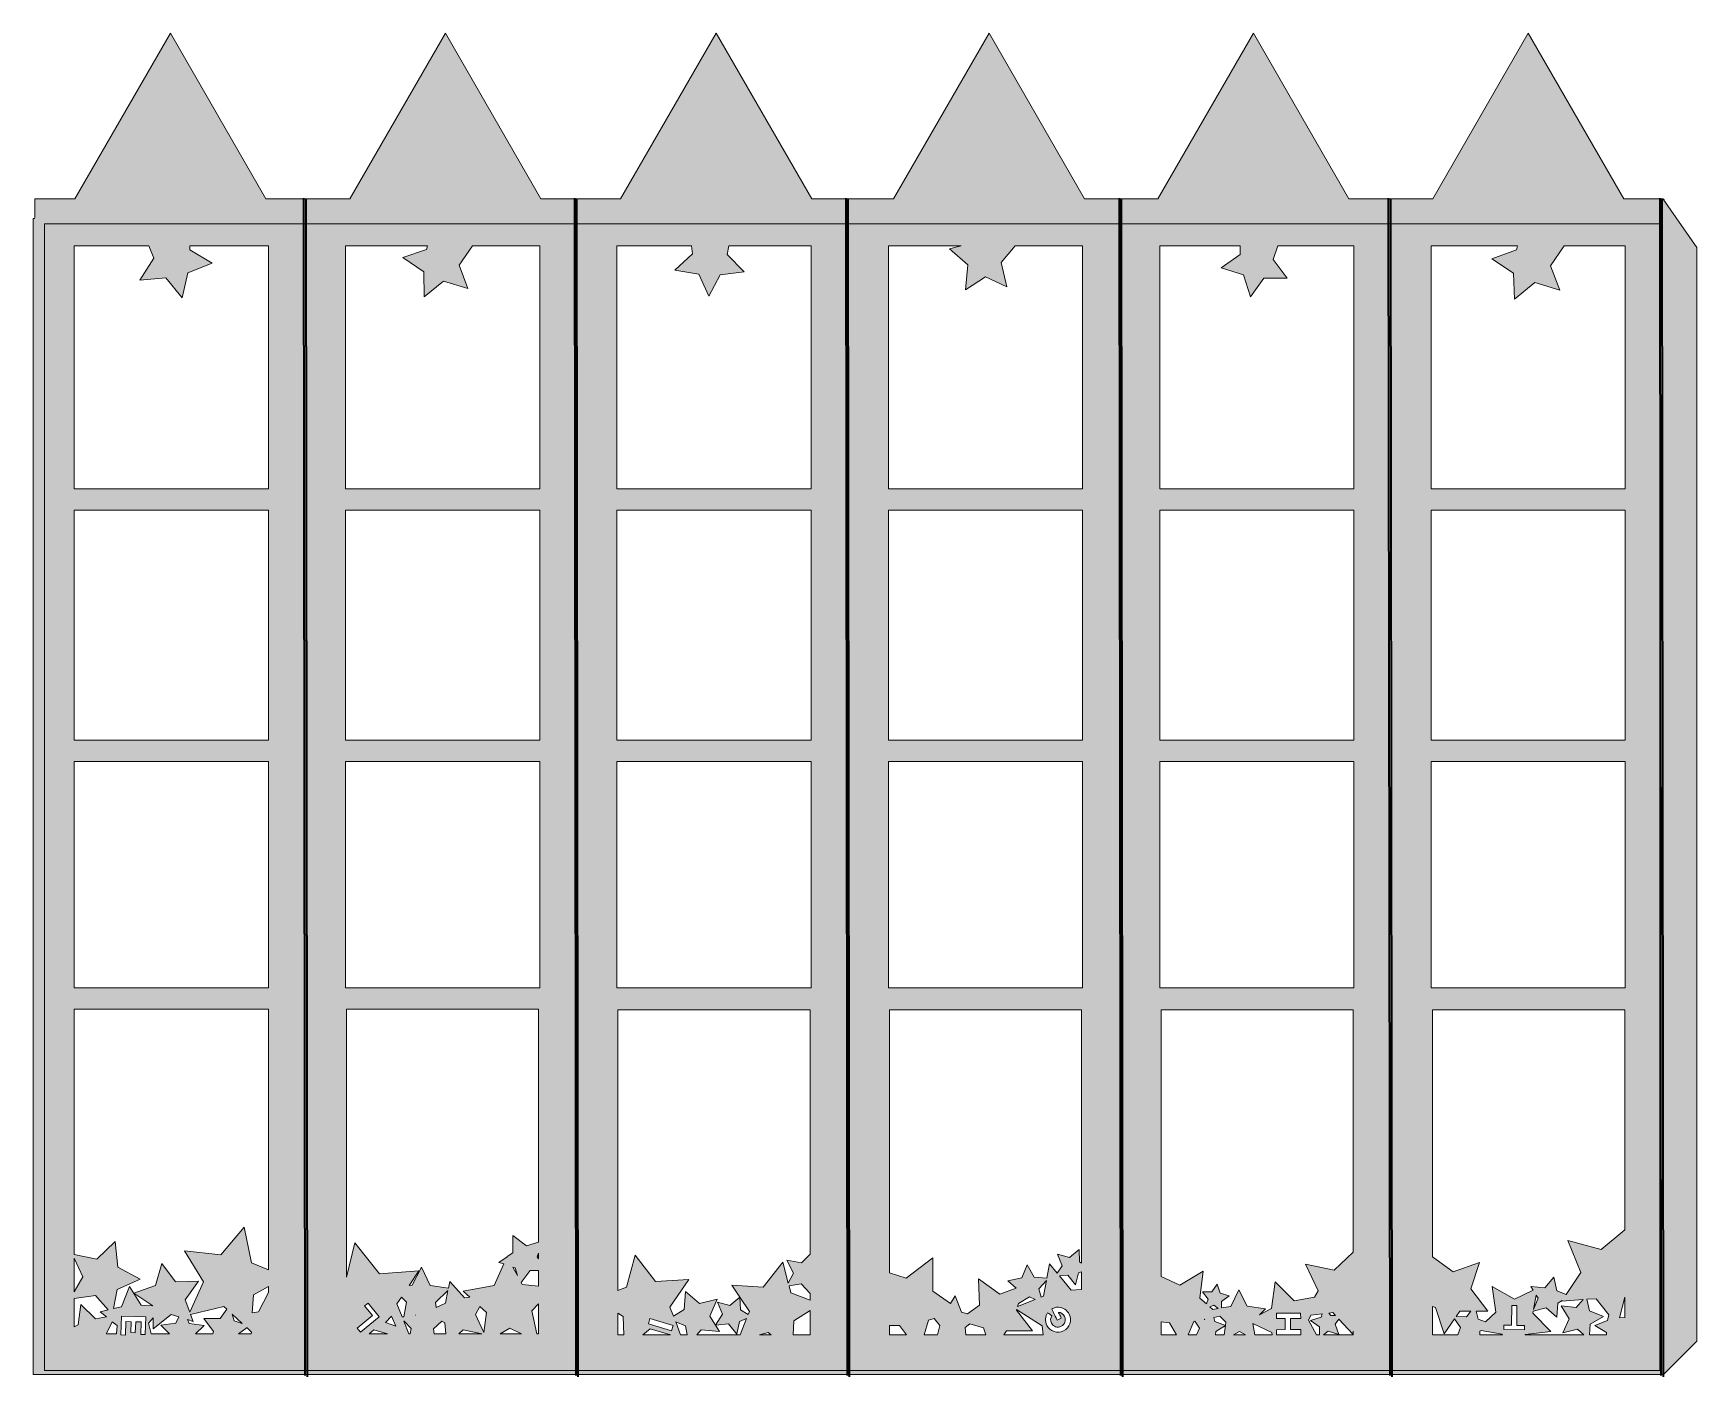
# Model space of a CAD drawing. Header units: inches. Extents: x 0 to 20.9, y -17.9 to -0.1.
# Drawn here: x 0.01 to 10.94, y -17.87 to -9.05 of the extents above; entities that cross this region are included whole.
import ezdxf

# ---------------------------------------------------------------- set-up
doc = ezdxf.new("R2010")
doc.units = ezdxf.units.IN
doc.header["$MEASUREMENT"] = 0
doc.layers.add('Lantern', color=7, linetype='Continuous')

msp = doc.modelspace()

# ---------------------------------------------------------------- hatches: boundary and pattern name
at = {"layer": 'Lantern', "true_color": 0x010101}
h = msp.add_hatch(color=178, dxfattribs=at)
h.dxf.hatch_style = 2
edge = h.paths.add_edge_path()
edge.add_spline(control_points=[(10.714, -10.138), (10.714, -10.138), (10.721, -10.144), (10.721, -10.144), (10.721, -10.144), (10.718, -10.14), (10.718, -10.14), (10.718, -10.14), (10.714, -10.137), (10.714, -10.137), (10.714, -10.137), (10.457, -10.137), (10.457, -10.137), (10.457, -10.137), (9.829, -9.05), (9.829, -9.05), (9.829, -9.05), (9.202, -10.137), (9.202, -10.137), (9.202, -10.137), (8.651, -10.137), (8.651, -10.137), (8.651, -10.137), (8.024, -9.05), (8.024, -9.05), (8.024, -9.05), (7.396, -10.137), (7.396, -10.137), (7.396, -10.137), (6.915, -10.137), (6.915, -10.137), (6.915, -10.137), (6.288, -9.05), (6.288, -9.05), (6.288, -9.05), (5.66, -10.137), (5.66, -10.137), (5.66, -10.137), (5.124, -10.137), (5.124, -10.137), (5.124, -10.137), (4.496, -9.05), (4.496, -9.05), (4.496, -9.05), (3.868, -10.137), (3.868, -10.137), (3.868, -10.137), (3.346, -10.137), (3.346, -10.137), (3.346, -10.137), (2.718, -9.05), (2.718, -9.05), (2.718, -9.05), (2.091, -10.137), (2.091, -10.137), (2.091, -10.137), (1.54, -10.137), (1.54, -10.137), (1.54, -10.137), (0.913, -9.05), (0.913, -9.05), (0.913, -9.05), (0.285, -10.137), (0.285, -10.137), (0.285, -10.137), (0.022, -10.137), (0.022, -10.137), (0.022, -10.137), (0.022, -10.26), (0.022, -10.26), (0.021, -10.262), (0.021, -10.264), (0.021, -10.265), (0.021, -10.265), (0.012, -10.265), (0.012, -10.265), (0.012, -10.265), (0.012, -17.856), (0.012, -17.856), (0.012, -17.856), (10.716, -17.856), (10.716, -17.856), (10.716, -17.856), (10.935, -17.637), (10.935, -17.637), (10.935, -17.637), (10.935, -10.456), (10.935, -10.456), (10.935, -10.456), (10.714, -10.138), (10.714, -10.138)], knot_values=[0, 0, 0, 0, 1, 1, 1, 2, 2, 2, 3, 3, 3, 4, 4, 4, 5, 5, 5, 6, 6, 6, 7, 7, 7, 8, 8, 8, 9, 9, 9, 10, 10, 10, 11, 11, 11, 12, 12, 12, 13, 13, 13, 14, 14, 14, 15, 15, 15, 16, 16, 16, 17, 17, 17, 18, 18, 18, 19, 19, 19, 20, 20, 20, 21, 21, 21, 22, 22, 22, 23, 23, 23, 24, 24, 24, 25, 25, 25, 26, 26, 26, 27, 27, 27, 28, 28, 28, 29, 29, 29, 30, 30, 30, 30], degree=3, periodic=1)
h.paths.add_polyline_path([(0.28, -17.093), (0.338, -17.215), (0.281, -17.313), (0.281, -17.124), (0.28, -17.124)])
h.paths.add_polyline_path([(0.325, -17.396), (0.307, -17.529), (0.281, -17.543), (0.281, -17.356), (0.42, -17.338), (0.505, -17.431), (0.452, -17.444), (0.494, -17.478), (0.42, -17.491)])
h.paths.add_polyline_path([(0.558, -17.588), (0.492, -17.588), (0.492, -17.587), (0.531, -17.509), (0.563, -17.535)])
h.paths.add_polyline_path([(0.747, -17.594), (0.718, -17.593), (0.721, -17.511), (0.685, -17.51), (0.682, -17.582), (0.652, -17.581), (0.654, -17.509), (0.621, -17.507), (0.617, -17.597), (0.588, -17.596), (0.592, -17.472), (0.752, -17.478)])
h.paths.add_polyline_path([(0.948, -17.518), (0.85, -17.531), (0.906, -17.588), (0.787, -17.588), (0.769, -17.519), (0.799, -17.484), (0.8, -17.555), (0.918, -17.462), (0.969, -17.478)])
h.paths.add_polyline_path([(1.239, -17.489), (1.132, -17.487), (1.196, -17.573), (1.191, -17.588), (1.078, -17.588), (1.134, -17.535), (1.036, -17.52), (1.025, -17.495), (1.062, -17.507), (1.045, -17.461), (1.263, -17.409), (1.283, -17.427)])
h.paths.add_polyline_path([(1.319, -17.46), (1.385, -17.52), (1.332, -17.504)])
h.paths.add_polyline_path([(1.444, -17.588), (1.36, -17.588), (1.416, -17.548), (1.42, -17.552), (1.446, -17.577)])
h.paths.add_polyline_path([(1.556, -17.318), (1.491, -17.445), (1.449, -17.451), (1.459, -17.332), (1.556, -17.277)])
h.paths.add_polyline_path([(1.556, -17.168), (1.446, -17.122), (1.398, -16.889), (1.243, -17.069), (1.006, -17.044), (1.129, -17.247), (1.04, -17.446), (1.01, -17.365), (1.097, -17.242), (0.947, -17.248), (0.857, -17.127), (0.815, -17.272), (0.673, -17.321), (0.798, -17.405), (0.798, -17.406), (0.72, -17.401), (0.645, -17.277), (0.592, -17.411), (0.539, -17.423), (0.563, -17.297), (0.715, -17.229), (0.568, -17.15), (0.551, -16.983), (0.43, -17.098), (0.28, -17.067), (0.28, -15.457), (1.556, -15.457)])
h.paths.add_polyline_path([(1.556, -15.316), (0.28, -15.316), (0.28, -13.832), (1.556, -13.832)])
h.paths.add_polyline_path([(1.556, -13.691), (0.28, -13.691), (0.28, -12.181), (1.556, -12.181)])
h.paths.add_polyline_path([(1.556, -12.04), (0.28, -12.04), (0.28, -10.446), (0.77, -10.446), (0.804, -10.527), (0.713, -10.67), (0.882, -10.656), (0.989, -10.787), (1.028, -10.622), (1.186, -10.56), (1.041, -10.472), (1.04, -10.446), (1.556, -10.446)])
h.paths.add_polyline_path([(2.14, -17.551), (2.24, -17.469), (2.188, -17.406), (2.211, -17.387), (2.284, -17.477), (2.162, -17.577)])
h.paths.add_polyline_path([(2.217, -17.588), (2.248, -17.563), (2.339, -17.588)])
h.paths.add_polyline_path([(2.393, -17.539), (2.326, -17.514), (2.365, -17.473), (2.393, -17.538)])
h.paths.add_polyline_path([(2.435, -17.478), (2.4, -17.392), (2.431, -17.347), (2.464, -17.38), (2.445, -17.477)])
h.paths.add_polyline_path([(2.486, -17.588), (2.479, -17.588), (2.446, -17.506), (2.447, -17.506), (2.493, -17.553)])
h.paths.add_polyline_path([(2.523, -17.467), (2.523, -17.467), (2.524, -17.467)])
h.paths.add_polyline_path([(2.645, -17.588), (2.641, -17.557), (2.695, -17.506), (2.714, -17.517), (2.721, -17.588)])
h.paths.add_polyline_path([(2.719, -17.388), (2.658, -17.415), (2.653, -17.383), (2.735, -17.305)])
h.paths.add_polyline_path([(2.807, -17.588), (2.835, -17.562), (2.957, -17.588)])
h.paths.add_polyline_path([(2.971, -17.58), (2.915, -17.461), (2.945, -17.409), (2.988, -17.449)])
h.paths.add_polyline_path([(3.077, -17.588), (3.141, -17.551), (3.219, -17.588)])
h.paths.add_polyline_path([(3.161, -17.15), (3.176, -17.155), (3.191, -17.205)])
h.paths.add_polyline_path([(3.329, -17.588), (3.318, -17.588), (3.286, -17.437), (3.329, -17.392)])
h.paths.add_polyline_path([(3.329, -17.276), (3.223, -17.264), (3.216, -17.251), (3.274, -17.172), (3.329, -17.173)])
h.paths.add_polyline_path([(3.329, -17.096), (3.321, -17.084), (3.329, -17.06)])
h.paths.add_polyline_path([(3.329, -16.987), (3.251, -17.012), (3.162, -16.944), (3.162, -17.056), (3.124, -17.082), (3.124, -17.081), (3.123, -17.083), (3.069, -17.12), (3.102, -17.13), (3.039, -17.271), (2.834, -17.309), (2.878, -17.349), (2.844, -17.353), (2.747, -17.245), (2.738, -17.29), (2.618, -17.271), (2.562, -17.151), (2.501, -17.269), (2.48, -17.272), (2.543, -17.176), (2.285, -17.194), (2.124, -16.992), (2.068, -17.216), (2.068, -15.457), (3.329, -15.457)])
h.paths.add_polyline_path([(3.338, -15.316), (2.063, -15.316), (2.063, -13.832), (3.338, -13.832)])
h.paths.add_polyline_path([(3.338, -13.691), (2.063, -13.691), (2.063, -12.181), (3.338, -12.181)])
h.paths.add_polyline_path([(3.338, -12.04), (2.063, -12.04), (2.063, -10.446), (2.601, -10.446), (2.595, -10.47), (2.438, -10.523), (2.576, -10.615), (2.578, -10.78), (2.707, -10.678), (2.865, -10.726), (2.808, -10.572), (2.896, -10.446), (3.338, -10.446)])
h.paths.add_polyline_path([(3.851, -17.595), (3.851, -17.453), (3.886, -17.476), (3.89, -17.595)])
h.paths.add_polyline_path([(4.014, -17.595), (4.062, -17.556), (4.196, -17.595)])
h.paths.add_polyline_path([(4.202, -17.569), (4.051, -17.522), (4.061, -17.488), (4.213, -17.535)])
h.paths.add_polyline_path([(4.263, -17.595), (4.231, -17.51), (4.294, -17.536), (4.307, -17.595)])
h.paths.add_polyline_path([(4.706, -17.462), (4.657, -17.432), (4.652, -17.348), (4.715, -17.442)])
h.paths.add_polyline_path([(4.78, -17.595), (4.838, -17.579), (4.857, -17.595)])
h.paths.add_polyline_path([(5.113, -17.595), (5.003, -17.595), (5.006, -17.504), (5.113, -17.436)])
h.paths.add_polyline_path([(5.113, -17.367), (4.987, -17.32), (4.975, -17.273), (5.054, -17.261), (5.113, -17.323)])
h.paths.add_polyline_path([(5.113, -17.066), (5.056, -17.123), (4.961, -17.105), (5.005, -17.191), (4.97, -17.255), (4.935, -17.119), (4.806, -17.282), (4.599, -17.269), (4.651, -17.347), (4.587, -17.402), (4.505, -17.381), (4.538, -17.459), (4.492, -17.531), (4.577, -17.524), (4.631, -17.59), (4.65, -17.507), (4.696, -17.489), (4.654, -17.595), (4.37, -17.595), (4.398, -17.562), (4.518, -17.574), (4.455, -17.472), (4.503, -17.362), (4.386, -17.39), (4.296, -17.31), (4.287, -17.43), (4.216, -17.472), (4.193, -17.413), (4.316, -17.233), (4.098, -17.245), (3.964, -17.072), (3.908, -17.283), (3.851, -17.304), (3.851, -15.462), (5.113, -15.462)])
h.paths.add_polyline_path([(5.12, -15.316), (3.845, -15.316), (3.845, -13.832), (5.12, -13.832)])
h.paths.add_polyline_path([(5.12, -13.691), (3.845, -13.691), (3.845, -12.181), (5.12, -12.181)])
h.paths.add_polyline_path([(5.12, -12.04), (3.845, -12.04), (3.845, -10.446), (4.334, -10.446), (4.342, -10.497), (4.226, -10.605), (4.382, -10.632), (4.449, -10.775), (4.523, -10.635), (4.68, -10.616), (4.569, -10.502), (4.58, -10.446), (5.12, -10.446)])
h.paths.add_polyline_path([(5.634, -17.595), (5.634, -17.535), (5.701, -17.533), (5.746, -17.595)])
h.paths.add_polyline_path([(5.949, -17.595), (5.863, -17.595), (5.891, -17.5), (5.927, -17.488), (5.965, -17.533)])
h.paths.add_polyline_path([(6.135, -17.595), (6.131, -17.547), (6.161, -17.523), (6.252, -17.549), (6.267, -17.595)])
h.paths.add_polyline_path([(6.385, -17.595), (6.402, -17.569), (6.573, -17.568), (6.468, -17.433), (6.469, -17.43), (6.638, -17.536), (6.644, -17.595)])
h.paths.add_polyline_path([(6.476, -17.409), (6.482, -17.389), (6.553, -17.346), (6.592, -17.363)])
h.paths.add_polyline_path([(6.63, -17.349), (6.616, -17.293), (6.665, -17.238), (6.646, -17.342)])
edge = h.paths.add_edge_path()
edge.add_spline(control_points=[(6.778, -17.57), (6.737, -17.59), (6.688, -17.573), (6.668, -17.533), (6.654, -17.506), (6.657, -17.474), (6.673, -17.45), (6.686, -17.459), (6.687, -17.46), (6.701, -17.471), (6.691, -17.484), (6.69, -17.502), (6.698, -17.518), (6.71, -17.542), (6.738, -17.551), (6.762, -17.539), (6.786, -17.527), (6.796, -17.499), (6.784, -17.475), (6.776, -17.459), (6.76, -17.447), (6.744, -17.448), (6.744, -17.448), (6.745, -17.451), (6.745, -17.451), (6.748, -17.458), (6.756, -17.472), (6.76, -17.48), (6.762, -17.484), (6.763, -17.486), (6.762, -17.486), (6.762, -17.486), (6.736, -17.499), (6.736, -17.499), (6.726, -17.479), (6.712, -17.451), (6.7, -17.426), (6.704, -17.424), (6.731, -17.412), (6.744, -17.414), (6.773, -17.415), (6.801, -17.432), (6.815, -17.46), (6.835, -17.5), (6.818, -17.55), (6.778, -17.57)], knot_values=[0, 0, 0, 0, 1, 1, 1, 2, 2, 2, 3, 3, 3, 4, 4, 4, 5, 5, 5, 6, 6, 6, 7, 7, 7, 8, 8, 8, 9, 9, 9, 10, 10, 10, 11, 11, 11, 12, 12, 12, 13, 13, 13, 14, 14, 14, 15, 15, 15, 15], degree=3, periodic=1)
h.paths.add_polyline_path([(6.896, -17.298), (6.828, -17.302), (6.75, -17.208), (6.805, -17.204), (6.856, -17.267), (6.875, -17.189), (6.896, -17.181)])
h.paths.add_polyline_path([(6.896, -17.125), (6.883, -17.117), (6.879, -17.036), (6.817, -17.088), (6.738, -17.066), (6.769, -17.142), (6.736, -17.191), (6.685, -17.129), (6.668, -17.223), (6.585, -17.216), (6.539, -17.135), (6.503, -17.222), (6.412, -17.241), (6.467, -17.289), (6.359, -17.328), (6.219, -17.228), (6.225, -17.4), (6.147, -17.457), (6.108, -17.447), (6.065, -17.339), (6.035, -17.389), (5.918, -17.309), (5.918, -17.09), (5.745, -17.224), (5.634, -17.188), (5.634, -15.462), (6.896, -15.462)])
h.paths.add_polyline_path([(6.902, -15.316), (5.627, -15.316), (5.627, -13.832), (6.902, -13.832)])
h.paths.add_polyline_path([(6.902, -13.691), (5.627, -13.691), (5.627, -12.181), (6.902, -12.181)])
h.paths.add_polyline_path([(6.902, -12.04), (5.627, -12.04), (5.627, -10.446), (6.105, -10.446), (6.029, -10.464), (6.148, -10.57), (6.133, -10.734), (6.264, -10.648), (6.406, -10.715), (6.368, -10.555), (6.459, -10.446), (6.902, -10.446)])
h.paths.add_polyline_path([(7.418, -17.595), (7.418, -17.511), (7.474, -17.516), (7.519, -17.595)])
h.paths.add_polyline_path([(7.651, -17.595), (7.595, -17.595), (7.632, -17.508), (7.639, -17.506), (7.67, -17.551)])
h.paths.add_polyline_path([(7.704, -17.494), (7.7, -17.494), (7.706, -17.493)])
h.paths.add_polyline_path([(7.737, -17.411), (7.765, -17.401), (7.793, -17.422), (7.757, -17.428)])
h.paths.add_polyline_path([(7.831, -17.595), (7.776, -17.595), (7.777, -17.573), (7.84, -17.535)])
h.paths.add_polyline_path([(7.841, -17.533), (7.771, -17.508), (7.764, -17.481), (7.803, -17.473), (7.844, -17.512)])
h.paths.add_polyline_path([(7.894, -17.595), (7.932, -17.574), (7.972, -17.595)])
h.paths.add_polyline_path([(8.034, -17.595), (8.02, -17.521), (8.145, -17.58), (8.147, -17.595)])
h.paths.add_polyline_path([(8.176, -17.596), (8.176, -17.562), (8.233, -17.561), (8.233, -17.488), (8.176, -17.488), (8.176, -17.454), (8.334, -17.453), (8.335, -17.487), (8.267, -17.488), (8.267, -17.561), (8.335, -17.561), (8.335, -17.595)])
h.paths.add_polyline_path([(8.469, -17.48), (8.4, -17.502), (8.459, -17.543), (8.459, -17.595), (8.438, -17.595), (8.386, -17.498), (8.402, -17.467), (8.476, -17.457)])
h.paths.add_polyline_path([(8.679, -17.595), (8.485, -17.595), (8.516, -17.571), (8.585, -17.594), (8.561, -17.526), (8.586, -17.492), (8.676, -17.592), (8.679, -17.572)])
h.paths.add_polyline_path([(8.519, -17.452), (8.545, -17.448), (8.564, -17.469), (8.532, -17.469)])
h.paths.add_polyline_path([(8.679, -17.052), (8.555, -17.171), (8.366, -17.131), (8.45, -17.306), (8.425, -17.348), (8.292, -17.372), (8.166, -17.247), (8.143, -17.423), (8.065, -17.463), (8.104, -17.424), (7.983, -17.408), (7.928, -17.299), (7.876, -17.409), (7.814, -17.419), (7.814, -17.376), (7.864, -17.34), (7.805, -17.322), (7.787, -17.263), (7.751, -17.313), (7.689, -17.312), (7.726, -17.362), (7.716, -17.392), (7.673, -17.355), (7.694, -17.177), (7.54, -17.269), (7.418, -17.213), (7.418, -15.462), (8.679, -15.462)])
h.paths.add_polyline_path([(8.684, -15.316), (7.409, -15.316), (7.409, -13.832), (8.684, -13.832)])
h.paths.add_polyline_path([(8.684, -13.691), (7.409, -13.691), (7.409, -12.181), (8.684, -12.181)])
h.paths.add_polyline_path([(8.684, -12.04), (7.409, -12.04), (7.409, -10.446), (7.937, -10.446), (7.938, -10.502), (7.813, -10.59), (7.959, -10.635), (8.004, -10.781), (8.092, -10.657), (8.245, -10.658), (8.154, -10.536), (8.184, -10.446), (8.684, -10.446)])
h.paths.add_polyline_path([(9.366, -17.595), (9.201, -17.595), (9.201, -17.41), (9.22, -17.416), (9.277, -17.589), (9.345, -17.49), (9.385, -17.547)])
h.paths.add_polyline_path([(9.423, -17.477), (9.356, -17.474), (9.38, -17.439), (9.452, -17.439)])
h.paths.add_polyline_path([(9.511, -17.595), (9.511, -17.572), (9.519, -17.567), (9.658, -17.59), (9.66, -17.595)])
h.paths.add_polyline_path([(9.804, -17.562), (9.669, -17.561), (9.669, -17.532), (9.719, -17.532), (9.72, -17.403), (9.754, -17.403), (9.754, -17.533), (9.804, -17.533)])
h.paths.add_polyline_path([(9.808, -17.595), (9.808, -17.594), (9.976, -17.574), (9.858, -17.453), (9.861, -17.439), (9.947, -17.418), (10.016, -17.479), (10.022, -17.387), (10.052, -17.369), (10.05, -17.374), (10.189, -17.364), (10.144, -17.416), (10.045, -17.406), (10.097, -17.491), (10.056, -17.582), (10.153, -17.559), (10.193, -17.595)])
h.paths.add_polyline_path([(9.863, -17.429), (9.881, -17.334), (9.895, -17.355)])
h.paths.add_polyline_path([(10.35, -17.501), (10.267, -17.533), (10.342, -17.579), (10.343, -17.595), (10.23, -17.595), (10.235, -17.526), (10.322, -17.476), (10.23, -17.438), (10.214, -17.362), (10.275, -17.358), (10.359, -17.463)])
h.paths.add_polyline_path([(10.462, -17.481), (10.429, -17.484), (10.462, -17.348)])
h.paths.add_polyline_path([(10.462, -16.905), (10.307, -17.036), (10.089, -16.975), (10.174, -17.185), (10.078, -17.331), (10.017, -17.306), (9.997, -17.216), (9.938, -17.286), (9.846, -17.278), (9.861, -17.301), (9.739, -17.362), (9.591, -17.279), (9.616, -17.447), (9.549, -17.509), (9.501, -17.492), (9.487, -17.439), (9.563, -17.439), (9.452, -17.294), (9.508, -17.121), (9.336, -17.182), (9.201, -17.083), (9.201, -15.462), (10.462, -15.462)])
h.paths.add_polyline_path([(10.466, -15.316), (9.191, -15.316), (9.191, -13.832), (10.466, -13.832)])
h.paths.add_polyline_path([(10.466, -13.691), (9.191, -13.691), (9.191, -12.181), (10.466, -12.181)])
h.paths.add_polyline_path([(10.466, -12.04), (9.191, -12.04), (9.191, -10.446), (9.758, -10.446), (9.751, -10.472), (9.589, -10.53), (9.733, -10.624), (9.738, -10.796), (9.871, -10.687), (10.037, -10.736), (9.975, -10.576), (10.064, -10.446), (10.466, -10.446)])

# ---------------------------------------------------------------- linework, layer by layer
at = {"layer": 'Lantern', "color": 22, "lineweight": 35, "true_color": 0xeb2227}
for points in [[(1.787, -10.132), (1.796, -17.863)], [(3.577, -17.863), (3.568, -10.132)], [(5.358, -17.863), (5.35, -10.132)], [(7.153, -17.863), (7.144, -10.132)], [(8.921, -17.863), (8.912, -10.132)], [(10.702, -17.863), (10.694, -10.132)]]:
    msp.add_lwpolyline(points, dxfattribs=at)
at = {"layer": 'Lantern', "color": 240, "lineweight": 35, "true_color": 0xed1c24}
for points in [[(1.801, -10.139), (1.81, -17.87)], [(3.591, -17.87), (3.582, -10.139)], [(5.372, -17.87), (5.364, -10.139)], [(7.167, -17.87), (7.158, -10.139)], [(8.935, -17.87), (8.926, -10.139)], [(10.716, -17.87), (10.708, -10.139)]]:
    msp.add_lwpolyline(points, dxfattribs=at)
at = {"layer": 'Lantern', "lineweight": 0}
for points in [[(10.693, -10.3), (0.085, -10.3), (0.085, -17.83), (10.693, -17.83), (10.693, -10.3)], [(1.556, -12.04), (0.28, -12.04), (0.28, -10.446), (0.77, -10.446), (0.804, -10.527), (0.713, -10.67), (0.882, -10.656), (0.989, -10.787), (1.028, -10.622), (1.186, -10.56), (1.041, -10.472), (1.04, -10.446), (1.556, -10.446), (1.556, -12.04)], [(3.338, -12.04), (2.063, -12.04), (2.063, -10.446), (2.601, -10.446), (2.595, -10.47), (2.438, -10.523), (2.576, -10.615), (2.578, -10.78), (2.707, -10.678), (2.865, -10.726), (2.808, -10.572), (2.896, -10.446), (3.338, -10.446), (3.338, -12.04)], [(5.12, -12.04), (3.845, -12.04), (3.845, -10.446), (4.334, -10.446), (4.342, -10.497), (4.226, -10.605), (4.382, -10.632), (4.449, -10.775), (4.523, -10.635), (4.68, -10.616), (4.569, -10.502), (4.58, -10.446), (5.12, -10.446), (5.12, -12.04)], [(6.902, -12.04), (5.627, -12.04), (5.627, -10.446), (6.105, -10.446), (6.029, -10.464), (6.148, -10.57), (6.133, -10.734), (6.264, -10.648), (6.406, -10.715), (6.368, -10.555), (6.459, -10.446), (6.902, -10.446), (6.902, -12.04)], [(8.684, -12.04), (7.409, -12.04), (7.409, -10.446), (7.937, -10.446), (7.938, -10.502), (7.813, -10.59), (7.959, -10.635), (8.004, -10.781), (8.092, -10.657), (8.245, -10.658), (8.154, -10.536), (8.184, -10.446), (8.684, -10.446), (8.684, -12.04)], [(10.466, -12.04), (9.191, -12.04), (9.191, -10.446), (9.758, -10.446), (9.751, -10.472), (9.589, -10.53), (9.733, -10.624), (9.738, -10.796), (9.871, -10.687), (10.037, -10.736), (9.975, -10.576), (10.064, -10.446), (10.466, -10.446), (10.466, -12.04)], [(1.556, -13.691), (0.28, -13.691), (0.28, -12.181), (1.556, -12.181), (1.556, -13.691)], [(3.338, -13.691), (2.063, -13.691), (2.063, -12.181), (3.338, -12.181), (3.338, -13.691)], [(5.12, -13.691), (3.845, -13.691), (3.845, -12.181), (5.12, -12.181), (5.12, -13.691)], [(6.902, -13.691), (5.627, -13.691), (5.627, -12.181), (6.902, -12.181), (6.902, -13.691)], [(8.684, -13.691), (7.409, -13.691), (7.409, -12.181), (8.684, -12.181), (8.684, -13.691)], [(10.466, -13.691), (9.191, -13.691), (9.191, -12.181), (10.466, -12.181), (10.466, -13.691)], [(1.556, -15.316), (0.28, -15.316), (0.28, -13.832), (1.556, -13.832), (1.556, -15.316)], [(3.338, -15.316), (2.063, -15.316), (2.063, -13.832), (3.338, -13.832), (3.338, -15.316)], [(5.12, -15.316), (3.845, -15.316), (3.845, -13.832), (5.12, -13.832), (5.12, -15.316)], [(6.902, -15.316), (5.627, -15.316), (5.627, -13.832), (6.902, -13.832), (6.902, -15.316)], [(8.684, -15.316), (7.409, -15.316), (7.409, -13.832), (8.684, -13.832), (8.684, -15.316)], [(10.466, -15.316), (9.191, -15.316), (9.191, -13.832), (10.466, -13.832), (10.466, -15.316)], [(1.556, -17.168), (1.446, -17.122), (1.398, -16.889), (1.243, -17.069), (1.006, -17.044), (1.129, -17.247), (1.04, -17.446), (1.01, -17.365), (1.097, -17.242), (0.947, -17.248), (0.857, -17.127), (0.815, -17.272), (0.673, -17.321), (0.798, -17.405), (0.798, -17.406), (0.72, -17.401), (0.645, -17.277), (0.592, -17.411), (0.539, -17.423), (0.563, -17.297), (0.715, -17.229), (0.568, -17.15), (0.551, -16.983), (0.43, -17.098), (0.28, -17.067), (0.28, -15.457), (1.556, -15.457), (1.556, -17.168)], [(3.329, -16.987), (3.251, -17.012), (3.162, -16.944), (3.162, -17.056), (3.124, -17.082), (3.124, -17.081), (3.123, -17.083), (3.069, -17.12), (3.102, -17.13), (3.039, -17.271), (2.834, -17.309), (2.878, -17.349), (2.844, -17.353), (2.747, -17.245), (2.738, -17.29), (2.618, -17.271), (2.562, -17.151), (2.501, -17.269), (2.48, -17.272), (2.543, -17.176), (2.285, -17.194), (2.124, -16.992), (2.068, -17.216), (2.068, -15.457), (3.329, -15.457), (3.329, -16.987)], [(5.113, -17.066), (5.056, -17.123), (4.961, -17.105), (5.005, -17.191), (4.97, -17.255), (4.935, -17.119), (4.806, -17.282), (4.599, -17.269), (4.651, -17.347), (4.587, -17.402), (4.505, -17.381), (4.538, -17.459), (4.492, -17.531), (4.577, -17.524), (4.631, -17.59), (4.65, -17.507), (4.696, -17.489), (4.654, -17.595), (4.37, -17.595), (4.398, -17.562), (4.518, -17.574), (4.455, -17.472), (4.503, -17.362), (4.386, -17.39), (4.296, -17.31), (4.287, -17.43), (4.216, -17.472), (4.193, -17.413), (4.316, -17.233), (4.098, -17.245), (3.964, -17.072), (3.908, -17.283), (3.851, -17.304), (3.851, -15.462), (5.113, -15.462), (5.113, -17.066)], [(6.896, -17.125), (6.883, -17.117), (6.879, -17.036), (6.817, -17.088), (6.738, -17.066), (6.769, -17.142), (6.736, -17.191), (6.685, -17.129), (6.668, -17.223), (6.585, -17.216), (6.539, -17.135), (6.503, -17.222), (6.412, -17.241), (6.467, -17.289), (6.359, -17.328), (6.219, -17.228), (6.225, -17.4), (6.147, -17.457), (6.108, -17.447), (6.065, -17.339), (6.035, -17.389), (5.918, -17.309), (5.918, -17.09), (5.745, -17.224), (5.634, -17.188), (5.634, -15.462), (6.896, -15.462), (6.896, -17.125)], [(8.679, -17.052), (8.555, -17.171), (8.366, -17.131), (8.45, -17.306), (8.425, -17.348), (8.292, -17.372), (8.166, -17.247), (8.143, -17.423), (8.065, -17.463), (8.104, -17.424), (7.983, -17.408), (7.928, -17.299), (7.876, -17.409), (7.814, -17.419), (7.814, -17.376), (7.864, -17.34), (7.805, -17.322), (7.787, -17.263), (7.751, -17.313), (7.689, -17.312), (7.726, -17.362), (7.716, -17.392), (7.673, -17.355), (7.694, -17.177), (7.54, -17.269), (7.418, -17.213), (7.418, -15.462), (8.679, -15.462), (8.679, -17.052)], [(10.462, -16.905), (10.307, -17.036), (10.089, -16.975), (10.174, -17.185), (10.078, -17.331), (10.017, -17.306), (9.997, -17.216), (9.938, -17.286), (9.846, -17.278), (9.861, -17.301), (9.739, -17.362), (9.591, -17.279), (9.616, -17.447), (9.549, -17.509), (9.501, -17.492), (9.487, -17.439), (9.563, -17.439), (9.452, -17.294), (9.508, -17.121), (9.336, -17.182), (9.201, -17.083), (9.201, -15.462), (10.462, -15.462), (10.462, -16.905)], [(0.28, -17.093), (0.338, -17.215), (0.281, -17.313), (0.281, -17.124), (0.28, -17.124), (0.28, -17.093)], [(3.329, -17.096), (3.321, -17.084), (3.329, -17.06), (3.329, -17.096)], [(3.161, -17.15), (3.176, -17.155), (3.191, -17.205), (3.161, -17.15)], [(3.329, -17.276), (3.223, -17.264), (3.216, -17.251), (3.274, -17.172), (3.329, -17.173), (3.329, -17.276)], [(6.63, -17.349), (6.616, -17.293), (6.665, -17.238), (6.646, -17.342), (6.63, -17.349)], [(6.896, -17.298), (6.828, -17.302), (6.75, -17.208), (6.805, -17.204), (6.856, -17.267), (6.875, -17.189), (6.896, -17.181), (6.896, -17.298)], [(0.325, -17.396), (0.307, -17.529), (0.281, -17.543), (0.281, -17.356), (0.42, -17.338), (0.505, -17.431), (0.452, -17.444), (0.494, -17.478), (0.42, -17.491), (0.325, -17.396)], [(1.556, -17.318), (1.491, -17.445), (1.449, -17.451), (1.459, -17.332), (1.556, -17.277), (1.556, -17.318)], [(2.435, -17.478), (2.4, -17.392), (2.431, -17.347), (2.464, -17.38), (2.445, -17.477), (2.435, -17.478)], [(2.719, -17.388), (2.658, -17.415), (2.653, -17.383), (2.735, -17.305), (2.719, -17.388)], [(4.706, -17.462), (4.657, -17.432), (4.652, -17.348), (4.715, -17.442), (4.706, -17.462)], [(5.113, -17.367), (4.987, -17.32), (4.975, -17.273), (5.054, -17.261), (5.113, -17.323), (5.113, -17.367)], [(6.476, -17.409), (6.482, -17.389), (6.553, -17.346), (6.592, -17.363), (6.476, -17.409)], [(9.808, -17.595), (9.808, -17.594), (9.976, -17.574), (9.858, -17.453), (9.861, -17.439), (9.947, -17.418), (10.016, -17.479), (10.022, -17.387), (10.052, -17.369), (10.05, -17.374), (10.189, -17.364), (10.144, -17.416), (10.045, -17.406), (10.097, -17.491), (10.056, -17.582), (10.153, -17.559), (10.193, -17.595), (9.808, -17.595)], [(9.863, -17.429), (9.881, -17.334), (9.895, -17.355), (9.863, -17.429)], [(10.35, -17.501), (10.267, -17.533), (10.342, -17.579), (10.343, -17.595), (10.23, -17.595), (10.235, -17.526), (10.322, -17.476), (10.23, -17.438), (10.214, -17.362), (10.275, -17.358), (10.359, -17.463), (10.35, -17.501)], [(10.462, -17.481), (10.429, -17.484), (10.462, -17.348), (10.462, -17.481)], [(0.747, -17.594), (0.718, -17.593), (0.721, -17.511), (0.685, -17.51), (0.682, -17.582), (0.652, -17.581), (0.654, -17.509), (0.621, -17.507), (0.617, -17.597), (0.588, -17.596), (0.592, -17.472), (0.752, -17.478), (0.747, -17.594)], [(0.948, -17.518), (0.85, -17.531), (0.906, -17.588), (0.787, -17.588), (0.769, -17.519), (0.799, -17.484), (0.8, -17.555), (0.918, -17.462), (0.969, -17.478), (0.948, -17.518)], [(1.239, -17.489), (1.132, -17.487), (1.196, -17.573), (1.191, -17.588), (1.078, -17.588), (1.134, -17.535), (1.036, -17.52), (1.025, -17.495), (1.062, -17.507), (1.045, -17.461), (1.263, -17.409), (1.283, -17.427), (1.239, -17.489)], [(1.319, -17.46), (1.385, -17.52), (1.332, -17.504), (1.319, -17.46)], [(2.14, -17.551), (2.24, -17.469), (2.188, -17.406), (2.211, -17.387), (2.284, -17.477), (2.162, -17.577), (2.14, -17.551)], [(2.393, -17.539), (2.326, -17.514), (2.365, -17.473), (2.393, -17.538), (2.393, -17.539)], [(2.523, -17.467), (2.523, -17.467), (2.524, -17.467), (2.523, -17.467)], [(2.971, -17.58), (2.915, -17.461), (2.945, -17.409), (2.988, -17.449), (2.971, -17.58)], [(3.329, -17.588), (3.318, -17.588), (3.286, -17.437), (3.329, -17.392), (3.329, -17.588)], [(3.851, -17.595), (3.851, -17.453), (3.886, -17.476), (3.89, -17.595), (3.851, -17.595)], [(5.113, -17.595), (5.003, -17.595), (5.006, -17.504), (5.113, -17.436), (5.113, -17.595)], [(6.385, -17.595), (6.402, -17.569), (6.573, -17.568), (6.468, -17.433), (6.469, -17.43), (6.638, -17.536), (6.644, -17.595), (6.385, -17.595)], [(7.737, -17.411), (7.765, -17.401), (7.793, -17.422), (7.757, -17.428), (7.737, -17.411)], [(7.841, -17.533), (7.771, -17.508), (7.764, -17.481), (7.803, -17.473), (7.844, -17.512), (7.841, -17.533)], [(8.176, -17.596), (8.176, -17.562), (8.233, -17.561), (8.233, -17.488), (8.176, -17.488), (8.176, -17.454), (8.334, -17.453), (8.335, -17.487), (8.267, -17.488), (8.267, -17.561), (8.335, -17.561), (8.335, -17.595), (8.176, -17.596)], [(8.469, -17.48), (8.4, -17.502), (8.459, -17.543), (8.459, -17.595), (8.438, -17.595), (8.386, -17.498), (8.402, -17.467), (8.476, -17.457), (8.469, -17.48)], [(8.519, -17.452), (8.545, -17.448), (8.564, -17.469), (8.532, -17.469), (8.519, -17.452)], [(9.366, -17.595), (9.201, -17.595), (9.201, -17.41), (9.22, -17.416), (9.277, -17.589), (9.345, -17.49), (9.385, -17.547), (9.366, -17.595)], [(9.423, -17.477), (9.356, -17.474), (9.38, -17.439), (9.452, -17.439), (9.423, -17.477)], [(9.804, -17.562), (9.669, -17.561), (9.669, -17.532), (9.719, -17.532), (9.72, -17.403), (9.754, -17.403), (9.754, -17.533), (9.804, -17.533), (9.804, -17.562)], [(0.558, -17.588), (0.492, -17.588), (0.492, -17.587), (0.531, -17.509), (0.563, -17.535), (0.558, -17.588)], [(1.444, -17.588), (1.36, -17.588), (1.416, -17.548), (1.42, -17.552), (1.446, -17.577), (1.444, -17.588)], [(2.217, -17.588), (2.248, -17.563), (2.339, -17.588), (2.217, -17.588)], [(2.486, -17.588), (2.479, -17.588), (2.446, -17.506), (2.447, -17.506), (2.493, -17.553), (2.486, -17.588)], [(2.645, -17.588), (2.641, -17.557), (2.695, -17.506), (2.714, -17.517), (2.721, -17.588), (2.645, -17.588)], [(2.807, -17.588), (2.835, -17.562), (2.957, -17.588), (2.807, -17.588)], [(3.077, -17.588), (3.141, -17.551), (3.219, -17.588), (3.077, -17.588)], [(4.014, -17.595), (4.062, -17.556), (4.196, -17.595), (4.014, -17.595)], [(4.202, -17.569), (4.051, -17.522), (4.061, -17.488), (4.213, -17.535), (4.202, -17.569)], [(4.263, -17.595), (4.231, -17.51), (4.294, -17.536), (4.307, -17.595), (4.263, -17.595)], [(4.78, -17.595), (4.838, -17.579), (4.857, -17.595), (4.78, -17.595)], [(5.634, -17.595), (5.634, -17.535), (5.701, -17.533), (5.746, -17.595), (5.634, -17.595)], [(5.949, -17.595), (5.863, -17.595), (5.891, -17.5), (5.927, -17.488), (5.965, -17.533), (5.949, -17.595)], [(6.135, -17.595), (6.131, -17.547), (6.161, -17.523), (6.252, -17.549), (6.267, -17.595), (6.135, -17.595)], [(7.418, -17.595), (7.418, -17.511), (7.474, -17.516), (7.519, -17.595), (7.418, -17.595)], [(7.651, -17.595), (7.595, -17.595), (7.632, -17.508), (7.639, -17.506), (7.67, -17.551), (7.651, -17.595)], [(7.704, -17.494), (7.7, -17.494), (7.706, -17.493), (7.704, -17.494)], [(7.831, -17.595), (7.776, -17.595), (7.777, -17.573), (7.84, -17.535), (7.831, -17.595)], [(7.894, -17.595), (7.932, -17.574), (7.972, -17.595), (7.894, -17.595)], [(8.034, -17.595), (8.02, -17.521), (8.145, -17.58), (8.147, -17.595), (8.034, -17.595)], [(8.679, -17.595), (8.485, -17.595), (8.516, -17.571), (8.585, -17.594), (8.561, -17.526), (8.586, -17.492), (8.676, -17.592), (8.679, -17.572), (8.679, -17.595)], [(9.511, -17.595), (9.511, -17.572), (9.519, -17.567), (9.658, -17.59), (9.66, -17.595), (9.511, -17.595)]]:
    msp.add_lwpolyline(points, dxfattribs=at)
for points, knots in [([(10.714, -10.138), (10.714, -10.138), (10.721, -10.144), (10.721, -10.144), (10.721, -10.144), (10.718, -10.14), (10.718, -10.14), (10.718, -10.14), (10.714, -10.137), (10.714, -10.137), (10.714, -10.137), (10.457, -10.137), (10.457, -10.137), (10.457, -10.137), (9.829, -9.05), (9.829, -9.05), (9.829, -9.05), (9.202, -10.137), (9.202, -10.137), (9.202, -10.137), (8.651, -10.137), (8.651, -10.137), (8.651, -10.137), (8.024, -9.05), (8.024, -9.05), (8.024, -9.05), (7.396, -10.137), (7.396, -10.137), (7.396, -10.137), (6.915, -10.137), (6.915, -10.137), (6.915, -10.137), (6.288, -9.05), (6.288, -9.05), (6.288, -9.05), (5.66, -10.137), (5.66, -10.137), (5.66, -10.137), (5.124, -10.137), (5.124, -10.137), (5.124, -10.137), (4.496, -9.05), (4.496, -9.05), (4.496, -9.05), (3.868, -10.137), (3.868, -10.137), (3.868, -10.137), (3.346, -10.137), (3.346, -10.137), (3.346, -10.137), (2.718, -9.05), (2.718, -9.05), (2.718, -9.05), (2.091, -10.137), (2.091, -10.137), (2.091, -10.137), (1.54, -10.137), (1.54, -10.137), (1.54, -10.137), (0.913, -9.05), (0.913, -9.05), (0.913, -9.05), (0.285, -10.137), (0.285, -10.137), (0.285, -10.137), (0.022, -10.137), (0.022, -10.137), (0.022, -10.137), (0.022, -10.26), (0.022, -10.26), (0.021, -10.262), (0.021, -10.264), (0.021, -10.265), (0.021, -10.265), (0.012, -10.265), (0.012, -10.265), (0.012, -10.265), (0.012, -17.856), (0.012, -17.856), (0.012, -17.856), (10.716, -17.856), (10.716, -17.856), (10.716, -17.856), (10.935, -17.637), (10.935, -17.637), (10.935, -17.637), (10.935, -10.456), (10.935, -10.456), (10.935, -10.456), (10.714, -10.138), (10.714, -10.138)], [0, 0, 0, 0, 1, 1, 1, 2, 2, 2, 3, 3, 3, 4, 4, 4, 5, 5, 5, 6, 6, 6, 7, 7, 7, 8, 8, 8, 9, 9, 9, 10, 10, 10, 11, 11, 11, 12, 12, 12, 13, 13, 13, 14, 14, 14, 15, 15, 15, 16, 16, 16, 17, 17, 17, 18, 18, 18, 19, 19, 19, 20, 20, 20, 21, 21, 21, 22, 22, 22, 23, 23, 23, 24, 24, 24, 25, 25, 25, 26, 26, 26, 27, 27, 27, 28, 28, 28, 29, 29, 29, 30, 30, 30, 30]), ([(6.778, -17.57), (6.737, -17.59), (6.688, -17.573), (6.668, -17.533), (6.654, -17.506), (6.657, -17.474), (6.673, -17.45), (6.686, -17.459), (6.687, -17.46), (6.701, -17.471), (6.691, -17.484), (6.69, -17.502), (6.698, -17.518), (6.71, -17.542), (6.738, -17.551), (6.762, -17.539), (6.786, -17.527), (6.796, -17.499), (6.784, -17.475), (6.776, -17.459), (6.76, -17.447), (6.744, -17.448), (6.744, -17.448), (6.745, -17.451), (6.745, -17.451), (6.748, -17.458), (6.756, -17.472), (6.76, -17.48), (6.762, -17.484), (6.763, -17.486), (6.762, -17.486), (6.762, -17.486), (6.736, -17.499), (6.736, -17.499), (6.726, -17.479), (6.712, -17.451), (6.7, -17.426), (6.704, -17.424), (6.731, -17.412), (6.744, -17.414), (6.773, -17.415), (6.801, -17.432), (6.815, -17.46), (6.835, -17.5), (6.818, -17.55), (6.778, -17.57)], [0, 0, 0, 0, 1, 1, 1, 2, 2, 2, 3, 3, 3, 4, 4, 4, 5, 5, 5, 6, 6, 6, 7, 7, 7, 8, 8, 8, 9, 9, 9, 10, 10, 10, 11, 11, 11, 12, 12, 12, 13, 13, 13, 14, 14, 14, 15, 15, 15, 15])]:
    msp.add_open_spline(points, degree=3, knots=knots, dxfattribs=at)

doc.saveas('drawing.dxf')
